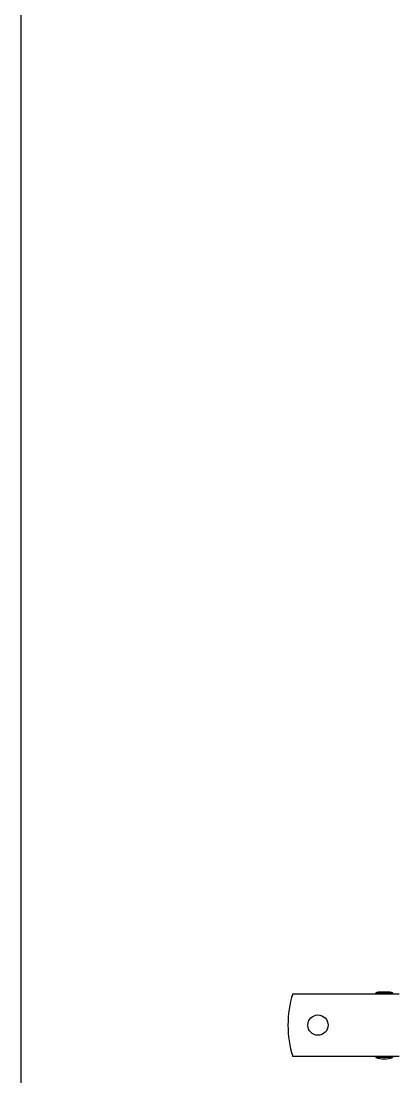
# Model space of a CAD drawing. Extents: x 921423 to 1291758, y 534425 to 1049953.
# Drawn here: x 1125092 to 1126510, y 848023 to 852016 of the extents above; entities that cross this region are included whole.
import ezdxf

# ---------------------------------------------------------------- set-up
doc = ezdxf.new("R2010")
doc.units = 0
doc.header["$LTSCALE"] = 1000
doc.header["$MEASUREMENT"] = 0
doc.layers.add('02___PRT_ALL_AXES', color=7, linetype='Continuous')
doc.layers.add('11122', color=7, linetype='Continuous')

msp = doc.modelspace()

# ---------------------------------------------------------------- linework, layer by layer
at = {"color": 0, "linetype": 'Continuous'}
for p, q in [((1126119.5, 848337), (1126522.3, 848337)), ((1126433.5, 848340.6), (1126433.5, 848337)), ((1126497.2, 848340.6), (1126497.2, 848337)), ((1126522.3, 848100), (1126119.5, 848100)), ((1126433.5, 848100), (1126433.5, 848096.4)), ((1126497.2, 848100), (1126497.2, 848096.4))]:
    msp.add_line(p, q, dxfattribs=at)
msp.add_arc((1126496, 848218.5), 394.7, 162.5364, 197.4636, dxfattribs=at)
at = {"layer": '02___PRT_ALL_AXES', "color": 0, "linetype": 'Continuous'}
for p, q in [((1126442.6, 848343.5), (1126433.5, 848340.6)), ((1126497.2, 848340.6), (1126433.5, 848340.6)), ((1126433.5, 848340.6), (1126433.5, 848337)), ((1126488.1, 848343.5), (1126442.6, 848343.5)), ((1126488.1, 848343.5), (1126497.2, 848340.6)), ((1126497.2, 848340.6), (1126497.2, 848337)), ((1126433.5, 848100), (1126433.5, 848096.4)), ((1126497.2, 848100), (1126497.2, 848096.4)), ((1126497.2, 848096.4), (1126433.5, 848096.4))]:
    msp.add_line(p, q, dxfattribs=at)
msp.add_circle((1126214.8, 848218.5), 38.3, dxfattribs=at)
for centre, start, end in [((1126465.3, 848255.2), 104.4775, 110.4873), ((1126465.3, 848255.2), 69.5127, 75.5225), ((1126465.3, 848181.8), 249.5127, 290.4873)]:
    msp.add_arc(centre, 91.1, start, end, dxfattribs=at)
at = {"layer": '11122'}
msp.add_lwpolyline([(1125091.6, 857423.4), (1137467.8, 857423.4), (1137467.8, 845220), (1125091.6, 845220)], close=True, dxfattribs=at)

doc.saveas('drawing.dxf')
